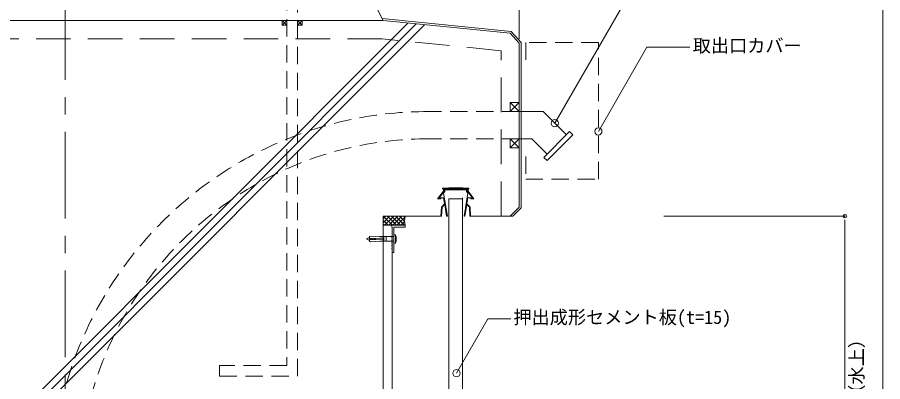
# Model space of a CAD drawing. Units: millimetres, scale not verified. Extents: x -1380 to 1380, y -955 to 955.
# Drawn here: x -53 to 900, y -192 to 209 of the extents above; entities that cross this region are included whole.
import ezdxf
from ezdxf.enums import TextEntityAlignment as Align

# ---------------------------------------------------------------- set-up
doc = ezdxf.new("R2010")
doc.units = ezdxf.units.MM
doc.header["$LTSCALE"] = 3
for name, pattern in [('USER1', [19.05, 12.7, -6.35]), ('USER2', [9.525, 6.35, -3.175]), ('USER4', [50.8, 31.75, -6.35, 6.35, -6.35])]:
    doc.linetypes.add(name, pattern=pattern)
for name, color, linetype, lineweight in [('0-0_0', 7, 'Continuous', 9), ('0-1_HATCH', 9, 'Continuous', 18), ('0-3_KUTAI', 3, 'Continuous', 18), ('0-4_BOUSUI', 1, 'Continuous', 18), ('0-5_MOJI', 7, 'Continuous', 18), ('0-6_sunpo', 7, 'Continuous', 18), ('0-7_KANAMONO_SCREW', 4, 'Continuous', 18), ('0-9_KANAMONO', 4, 'Continuous', 18), ('0-A_KIJUN', 1, 'USER4', 18), ('0-B_TENSEN', 4, 'USER2', 18), ('0-C_BUHIN', 7, 'USER2', 9)]:
    doc.layers.add(name, color=color, linetype=linetype, lineweight=lineweight)
doc.styles.add('ＭＳ ゴシック', font='')
doc.styles.get('ＭＳ ゴシック').set_extended_font_data('MS Gothic')

# ---------------------------------------------------------------- blocks, each defined once
blk = doc.blocks.new('_DOT')
at = {"layer": '0-0_0'}
for p, q in [((-0.5, 0), (-1, 0)), ((0.25, 0), (-0.25, 0))]:
    blk.add_line(p, q, dxfattribs=at)
blk.add_circle((0, 0), 0.25, dxfattribs=at)

msp = doc.modelspace()

# ---------------------------------------------------------------- linework, layer by layer
at = {"layer": '0-0_0', "lineweight": 18}
msp.add_lwpolyline([(-900.043, -660.029), (899.957, -660.029), (899.957, 539.971), (-900.043, 539.971)], close=True, dxfattribs=at)
at = {"layer": '0-1_HATCH'}
for p, q in [((-385.043, -560.029), (377.23, 202.244)), ((-375.043, -560.029), (386.321, 201.335)), ((-365.043, -560.029), (395.412, 200.426)), ((349.957, -12.775), (352.704, -10.029)), ((349.957, -17.265), (357.194, -10.029)), ((355.729, -20.029), (349.957, -14.257)), ((351.238, -20.029), (349.957, -18.747)), ((360.219, -20.029), (350.219, -10.029)), ((351.684, -20.029), (361.684, -10.029)), ((364.709, -20.029), (354.709, -10.029)), ((356.174, -20.029), (366.174, -10.029)), ((369.199, -20.029), (359.199, -10.029)), ((360.665, -20.029), (370.665, -10.029)), ((373.689, -20.029), (363.689, -10.029)), ((365.155, -20.029), (373.99, -11.193)), ((373.717, -15.567), (368.179, -10.029)), ((369.645, -20.029), (373.739, -15.934)), ((373.967, -11.326), (372.669, -10.029)), ((374.135, -20.029), (374.387, -19.777))]:
    msp.add_line(p, q, dxfattribs=at)
at = {"layer": '0-3_KUTAI'}
for p, q in [((349.957, 204.971), (-350.043, 204.971)), ((437.457, -10.029), (437.457, 9.971)), ((349.957, -10.029), (413.661, -10.029)), ((349.957, -10.029), (413.661, -10.029))]:
    msp.add_line(p, q, dxfattribs=at)
at = {"layer": '0-3_KUTAI', "linetype": 'USER1'}
msp.add_line((348.96, 184.971), (-349.045, 184.971), dxfattribs=at)
at = {"layer": '0-3_KUTAI'}
for points in [[(499.957, -0.029), (499.957, 179.971), (490.007, 190.966), (349.957, 204.971)], [(446.254, -10.029), (489.957, -10.029), (499.957, -0.029)], [(899.957, -410.029), (349.957, -410.029), (349.957, -10.029)]]:
    msp.add_lwpolyline(points, dxfattribs=at)
at = {"layer": '0-3_KUTAI', "linetype": 'USER1'}
msp.add_lwpolyline([(479.957, -10.029), (479.957, 171.872), (348.96, 184.971)], dxfattribs=at)
at = {"layer": '0-4_BOUSUI'}
for p, q in [((243.957, 199.971), (238.957, 204.971)), ((238.957, 199.971), (243.957, 204.971)), ((260.957, 199.971), (255.957, 204.971)), ((255.957, 199.971), (260.957, 204.971)), ((499.957, 104.971), (489.957, 114.971)), ((489.957, 104.971), (499.957, 114.971)), ((499.957, 64.971), (489.957, 74.971)), ((489.957, 64.971), (499.957, 74.971)), ((489.957, -10.029), (492.786, -10.029)), ((359.457, -20.029), (349.957, -20.029))]:
    msp.add_line(p, q, dxfattribs=at)
for points in [[(243.957, 204.971), (238.957, 204.971), (238.957, 199.971), (243.957, 199.971)], [(260.957, 204.971), (255.957, 204.971), (255.957, 199.971), (260.957, 199.971)], [(499.957, 114.971), (489.957, 114.971), (489.957, 104.971), (499.957, 104.971)], [(499.957, 74.971), (489.957, 74.971), (489.957, 64.971), (499.957, 64.971)]]:
    msp.add_lwpolyline(points, close=True, dxfattribs=at)
for points in [[(492.786, -10.029), (501.957, -0.857), (501.957, 180.742), (490.973, 192.88), (348.899, 207.087)], [(899.957, -400.029), (403.597, -400.029), (359.957, -356.389), (359.957, -50.029)]]:
    msp.add_lwpolyline(points, dxfattribs=at)
msp.add_arc((393.387, -14.598), 19.694, 166.5849, 196.00805, dxfattribs=at)
at = {"layer": '0-5_MOJI'}
for points in [[(538.974, 92.168), (645.818, 277.228), (693.268, 277.228)], [(586.957, 83.134), (640.379, 175.664), (687.829, 175.664)], [(430.846, -182.603), (465.33, -122.874), (490.471, -122.839)]]:
    msp.add_lwpolyline(points, dxfattribs=at)
for centre in [(538.974, 92.168), (538.974, 92.168), (586.957, 83.134), (586.957, 83.134), (430.846, -182.603), (430.846, -182.603)]:
    msp.add_circle(centre, 4, dxfattribs=at)
at = {"layer": '0-6_sunpo'}
for p, q in [((499.957, 184.971), (499.957, 447.944)), ((659.177, -10.029), (858.343, -10.029)), ((858.343, -18.029), (858.343, -402.029))]:
    msp.add_line(p, q, dxfattribs=at)
at = {"layer": '0-7_KANAMONO_SCREW'}
for p, q in [((335.135, -33.434), (332.214, -34.644)), ((335.135, -36.623), (332.214, -35.414)), ((334.537, -33.682), (335.135, -36.071)), ((349.301, -34.82), (335.135, -34.195)), ((349.301, -35.237), (335.135, -35.862)), ((335.135, -35.862), (335.135, -37.529)), ((335.135, -37.529), (336.283, -38.103)), ((335.924, -34.23), (336.319, -35.81)), ((346.387, -32.4), (336.283, -31.954)), ((346.387, -37.657), (336.283, -38.103)), ((337.188, -34.286), (337.556, -35.755)), ((338.452, -34.342), (338.792, -35.701)), ((339.716, -34.397), (340.028, -35.646)), ((340.98, -34.453), (341.265, -35.591)), ((342.244, -34.509), (342.501, -35.537)), ((343.508, -34.565), (343.737, -35.482)), ((344.772, -34.62), (344.974, -35.428)), ((346.036, -34.676), (346.21, -35.373)), ((346.378, -32.608), (346.387, -32.4)), ((349.292, -32.737), (346.378, -32.608)), ((349.292, -37.32), (346.378, -37.449)), ((346.378, -37.449), (346.387, -37.657)), ((346.586, -32.617), (346.596, -32.409)), ((346.586, -37.44), (346.596, -37.648)), ((349.093, -32.519), (346.596, -32.409)), ((349.093, -37.538), (346.596, -37.648)), ((347.3, -34.732), (347.446, -35.319)), ((348.564, -34.788), (348.683, -35.264)), ((349.084, -32.728), (349.093, -32.519)), ((349.084, -37.33), (349.093, -37.538)), ((349.292, -32.737), (349.301, -32.529)), ((349.292, -37.32), (349.301, -37.529)), ((361.124, -32.529), (349.301, -32.529)), ((349.301, -34.82), (349.301, -35.237)), ((361.124, -37.529), (349.301, -37.529)), ((350.968, -32.529), (350.968, -37.529)), ((353.468, -32.529), (353.468, -37.529)), ((361.957, -30.445), (361.957, -31.695)), ((361.957, -30.445), (363.624, -30.445)), ((361.957, -31.695), (361.957, -38.362)), ((363.624, -30.445), (363.624, -39.612)), ((364.041, -31.487), (363.624, -31.487)), ((364.041, -38.57), (364.041, -31.487)), ((364.041, -31.487), (364.249, -32.529)), ((364.249, -37.529), (364.041, -38.57)), ((364.249, -37.529), (364.249, -32.529)), ((361.957, -38.362), (361.957, -39.612)), ((363.624, -39.612), (361.957, -39.612)), ((363.624, -38.57), (364.041, -38.57))]:
    msp.add_line(p, q, dxfattribs=at)
msp.add_lwpolyline([(335.135, -34.195), (335.135, -32.529), (336.283, -31.954)], dxfattribs=at)
for centre, radius, start, end in [((332.374, -35.029), 0.417, 112.5, 247.5), ((361.124, -31.695), 0.833, 270, 0), ((361.124, -38.362), 0.833, 0, 90)]:
    msp.add_arc(centre, radius, start, end, dxfattribs=at)
at = {"layer": '0-9_KANAMONO'}
for p, q in [((349.957, 204.971), (334.957, 234.971)), ((361.957, -35.279), (361.788, -35.216))]:
    msp.add_line(p, q, dxfattribs=at)
for points in [[(422.835, 19.971), (417.161, 19.971), (417.161, 16.971), (411.661, 9.971), (413.445, 9.971), (413.445, 9.171), (409.957, 9.171), (416.361, 17.321), (416.361, 19.971), (415.561, 19.971), (415.561, 20.771), (422.288, 20.771), (422.494, 21.072), (437.421, 21.072), (437.626, 20.771), (444.354, 20.771), (444.354, 19.971), (443.554, 19.971), (443.554, 17.321), (449.957, 9.171), (446.47, 9.171), (446.47, 9.971), (448.254, 9.971), (442.754, 16.971), (442.754, 19.971), (437.079, 19.971), (436.874, 20.272), (423.041, 20.272)], [(439.957, -10.029), (442.066, 2.767), (444.94, -0.029), (445.454, -10.029), (446.254, -10.029), (445.74, -0.029), (442.177, 3.437), (443.254, 9.971), (448.254, 9.971), (442.754, 16.971), (442.754, 19.971), (437.079, 19.971), (436.92, 19.679), (422.995, 19.679), (422.835, 19.971), (417.161, 19.971), (417.161, 16.971), (411.661, 9.971), (416.661, 9.971), (417.738, 3.437), (414.174, -0.029), (413.661, -10.029), (414.461, -10.029), (414.974, -0.029), (417.848, 2.767), (419.957, -10.029), (420.757, -10.029), (416.595, 15.222), (417.961, 16.96), (417.961, 18.879), (441.954, 18.879), (441.954, 16.96), (443.319, 15.222), (439.157, -10.029)]]:
    msp.add_lwpolyline(points, close=True, dxfattribs=at)
for points in [[(361.788, -34.841), (361.957, -34.779), (361.957, -22.029), (374.457, -22.029), (374.457, -20.029), (359.457, -20.029), (359.457, -22.029), (359.957, -22.029), (359.957, -33.029), (359.531, -33.373)], [(359.531, -33.684), (359.957, -34.029), (359.957, -36.029), (359.531, -36.373)], [(359.531, -45.684), (359.957, -46.029), (359.957, -50.029), (361.957, -50.029), (361.957, -35.279)], [(359.531, -36.684), (359.957, -37.029), (359.957, -39.029), (359.531, -39.373)], [(359.531, -39.684), (359.957, -40.029), (359.957, -42.029), (359.531, -42.373)], [(359.531, -42.684), (359.957, -43.029), (359.957, -45.029), (359.531, -45.373)]]:
    msp.add_lwpolyline(points, dxfattribs=at)
for centre, start, end in [((359.657, -33.529), 128.97666, 231.02334), ((359.657, -36.529), 128.97666, 231.02334), ((361.857, -35.029), 110.2297, 249.7703), ((359.657, -39.529), 128.97666, 231.02334), ((359.657, -42.529), 128.97666, 231.02334), ((359.657, -45.529), 128.97666, 231.02334)]:
    msp.add_arc(centre, 0.2, start, end, dxfattribs=at)
at = {"layer": '0-A_KIJUN'}
msp.add_line((-0.043, 539.971), (-0.043, -660.029), dxfattribs=at)
at = {"layer": '0-B_TENSEN'}
msp.add_lwpolyline([(243.957, 234.971), (243.957, -174.029), (169.957, -174.029), (169.957, -186.029), (255.957, -186.029), (255.957, 234.971)], dxfattribs=at)
at = {"layer": '0-C_BUHIN'}
for p, q in [((499.957, 104.971), (399.957, 104.971)), ((499.957, 74.971), (399.957, 74.971))]:
    msp.add_line(p, q, dxfattribs=at)
msp.add_lwpolyline([(506.957, 55.742), (506.957, 30.742), (586.957, 30.742), (586.957, 180.742), (506.957, 180.742), (506.957, 155.742)], dxfattribs=at)
at = {"layer": '0-C_BUHIN', "linetype": 'Continuous'}
for points in [[(499.957, 104.971), (526.17, 104.971), (551.777, 79.365)], [(499.957, 74.971), (513.744, 74.971), (530.564, 58.152)]]:
    msp.add_lwpolyline(points, dxfattribs=at)
for points in [[(530.564, 51.081), (558.848, 79.365), (555.313, 82.9), (527.028, 54.616)], [(437.457, 9.171), (437.457, -263.029), (422.457, -263.029), (422.457, 9.171)]]:
    msp.add_lwpolyline(points, close=True, dxfattribs=at)
at = {"layer": '0-C_BUHIN'}
for radius in [415, 385]:
    msp.add_arc((399.957, -310.029), radius, 90, 180, dxfattribs=at)

# ---------------------------------------------------------------- block references
at = {"layer": '0-6_sunpo', "xscale": 8, "yscale": 8, "rotation": 90}
msp.add_blockref('_DOT', (858.343, -10.029), dxfattribs=at)

# ---------------------------------------------------------------- texts
at = {"layer": '0-5_MOJI', "style": 'ＭＳ ゴシック'}
for s, p in [('取出口カバー', (690.829, 165.664)), ('押出成形セメント板(t=15)', (493.471, -132.839))]:
    msp.add_text(s, height=14.66, dxfattribs=at).set_placement(p, align=Align.BOTTOM_LEFT)
at = {"layer": '0-6_sunpo', "style": 'ＭＳ ゴシック'}
msp.add_text('400以上（水上）', height=14.66, rotation=90, dxfattribs=at).set_placement((882.977, -285.029), align=Align.BOTTOM_LEFT)

doc.saveas('drawing.dxf')
